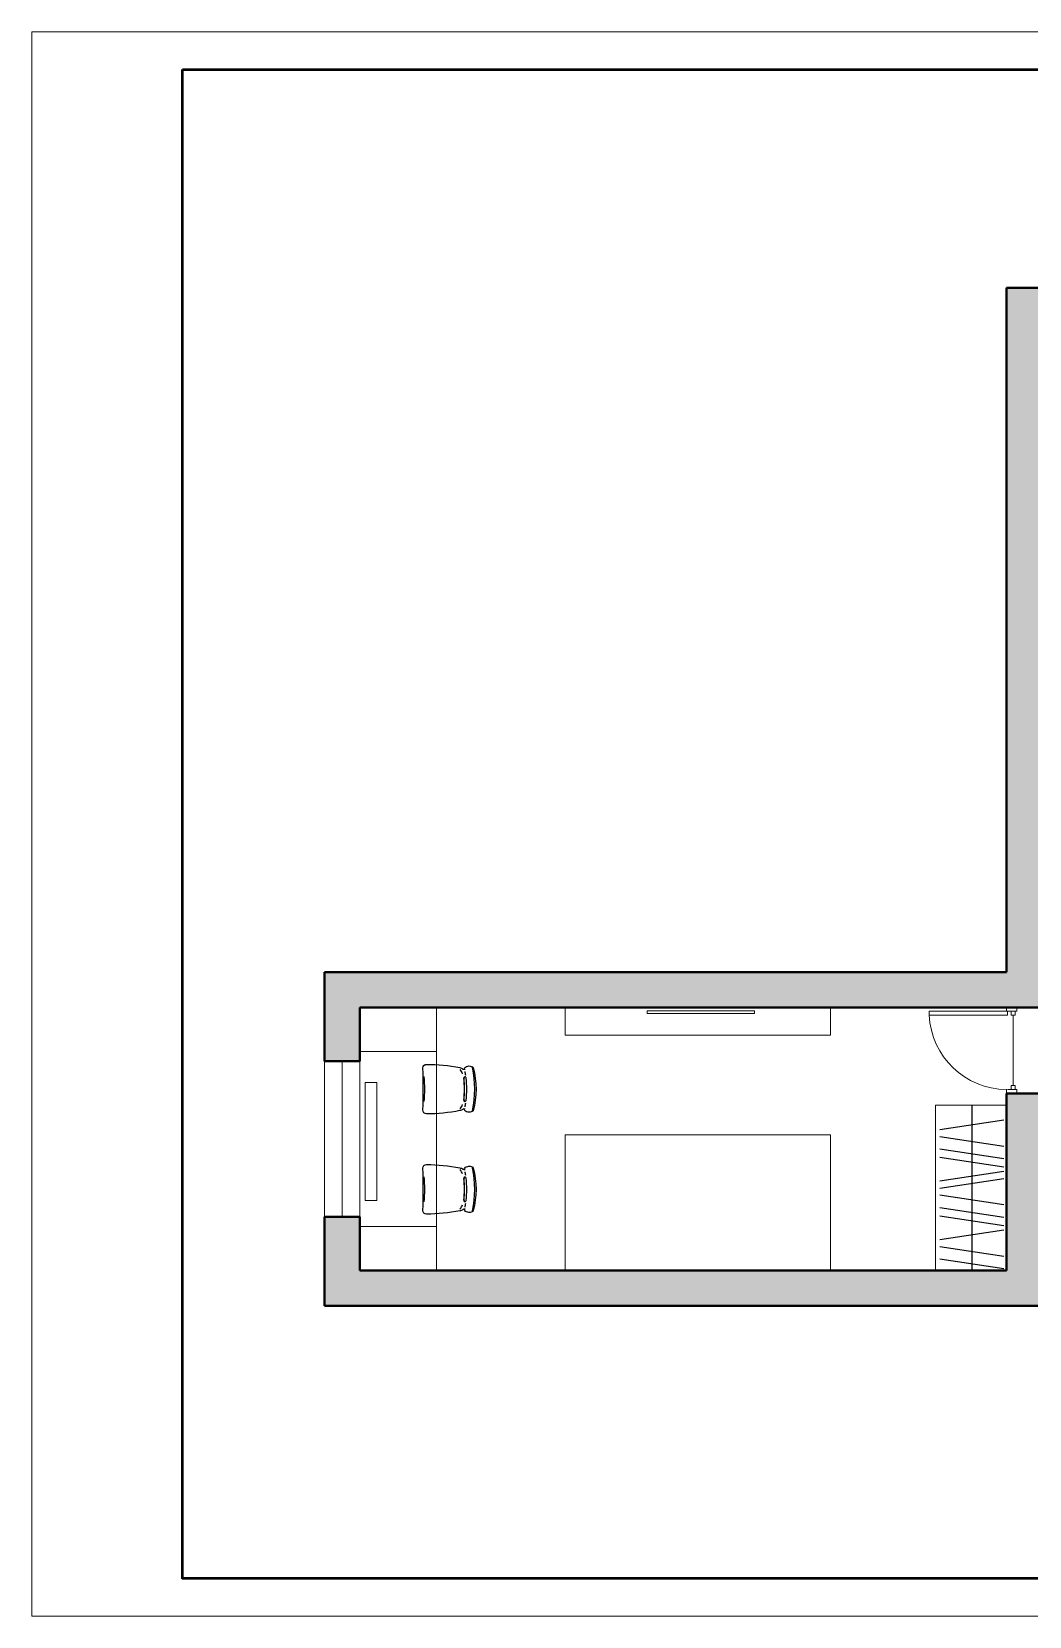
# Model space of a CAD drawing. Header units: millimetres. Extents: x -113694 to 67403, y -186630 to 63734.
# Drawn here: x 17923 to 26381, y -186630 to -173191 of the extents above; entities that cross this region are included whole.
import ezdxf

# ---------------------------------------------------------------- set-up
doc = ezdxf.new("R2010")
doc.units = ezdxf.units.MM
doc.linetypes.add('ACAD_ISO03W100', pattern=[30, 12, -18])
for name, color, linetype, lineweight in [('0.5', 7, 'Continuous', 50), ('01 прерыпистая', 150, 'ACAD_ISO03W100', 20), ('DVERI', 11, 'Continuous', 13), ('LEST', 32, 'Continuous', 15), ('MEBLEA', 5, 'Continuous', 18), ('STEN', 7, 'Continuous', 40)]:
    doc.layers.add(name, color=color, linetype=linetype, lineweight=lineweight)
doc.layers.add('mebel', color=5, linetype='Continuous')

# ---------------------------------------------------------------- blocks, each defined once
blk = doc.blocks.new('*U300')
at = {"color": 132, "lineweight": 13}
for p, q in [((34, 45), (0, 45)), ((0, 45), (0, -45)), ((34, -37), (34, 45)), ((68, 14), (679, 14)), ((679, 31), (679, -3)), ((713, 31), (679, 31)), ((713, -3), (713, 31)), ((747, 45), (747, -45)), ((0, -45), (34, -45)), ((679, -3), (713, -3)), ((747, -45), (713, -45)), ((679, -715), (713, -715))]:
    blk.add_line(p, q, dxfattribs=at)
at = {"color": 132, "lineweight": 13, "extrusion": (0, 0, -1)}
for p, q in [((34, -3), (34, 31)), ((34, 31), (68, 31)), ((68, 31), (68, -3)), ((713, -45), (713, 45)), ((713, 45), (747, 45)), ((68, -3), (34, -3)), ((679, -37), (679, -715)), ((713, -37), (679, -37)), ((713, -715), (713, -37))]:
    blk.add_line(p, q, dxfattribs=at)
at = {"color": 132, "lineweight": 13}
blk.add_arc((714, -36), 680, 180.7498, 267.0036, dxfattribs=at)

msp = doc.modelspace()

# ---------------------------------------------------------------- hatches: boundary and pattern name
at = {"layer": 'MEBLEA'}
h = msp.add_hatch(color=256, dxfattribs=at)
h.set_gradient(color1=(147, 149, 152), color2=(147, 149, 152), tint=1)
h.paths.add_polyline_path([(32458.2, -183118.8), (32158.2, -183118.8), (32158.2, -183700.8), (29836.7, -183700.8), (28936.7, -183704.7), (28535.8, -183706.4), (28535.8, -183706), (28523.2, -183700.8), (27515.2, -183700.8), (27087.2, -183700.8), (26487.2, -183700.8), (26487.2, -182195.8), (26187.2, -182195.8), (26187.2, -183695.8), (25702.2, -183695.8), (20706.2, -183695.8), (20706.2, -183322.5), (20706.2, -183240.8), (20406.2, -183240.8), (20406.2, -183995.8), (32458.2, -183995.8)])
h.paths.add_polyline_path([(26487.2, -175762.8), (26587.2, -175762.8), (26587.2, -175362.8), (26187.2, -175362.8), (26187.2, -181165.8), (23014.3, -181165.8), (23014.3, -181465.8), (24695.7, -181465.8), (26487.2, -181465.8)])
h.paths.add_polyline_path([(23014.3, -181165.8), (20406.2, -181165.8), (20406.2, -181920.8), (20706.2, -181920.8), (20706.2, -181465.8), (23014.3, -181465.8)])
h.paths.add_polyline_path([(32458.2, -175362.8), (27372.2, -175362.8), (27372.2, -175762.8), (27618.2, -175762.8), (27618.2, -176490.8), (27718.2, -176490.8), (27718.2, -175605.8), (29573.2, -175605.8), (29573.2, -177190.8), (29933.2, -177190.8), (29933.2, -175614.8), (31369.6, -175614.8), (31369.6, -175612.3), (31968.4, -175614.8), (32158.2, -175614.8), (32158.2, -176238.8), (32458.2, -176238.8)])
h.paths.add_polyline_path([(27718.2, -177609.8), (27710.2, -177190.8), (27626.2, -177190.8), (27618.2, -177396.1), (27618.2, -178059.8), (27718.2, -178059.8)])
h.paths.add_polyline_path([(30533.2, -178059.8), (27618.2, -178059.8), (27618.2, -178159.8), (28168.2, -178159.8), (30533.2, -178159.8), (30533.2, -178119.8)])
h.paths.add_polyline_path([(28268.2, -178159.8), (28168.2, -178159.8), (28168.2, -179059.8), (28168.2, -179159.8), (28268.2, -179159.8)])
h.paths.add_polyline_path([(29933.2, -177190.8), (29833.2, -177190.8), (29833.2, -178059.8), (29933.2, -178059.8)])
h.paths.add_polyline_path([(28168.2, -179059.8), (27618.2, -179059.8), (27618.2, -179159.8), (28168.2, -179159.8)])
h.paths.add_polyline_path([(28168.2, -180227.8), (27618.2, -180227.8), (27618.2, -180327.8), (28168.2, -180327.8)])
h.paths.add_polyline_path([(28268.2, -180227.8), (28168.2, -180227.8), (28168.2, -180327.8), (28168.2, -181227.8), (28268.2, -181227.8)])
h.paths.add_polyline_path([(32458.2, -180740.8), (32158.2, -180740.8), (32158.2, -181227.8), (27618.2, -181227.8), (27618.2, -181327.8), (32158.2, -181327.8), (32158.2, -181799.8), (32458.2, -181799.8)])
h.paths.add_polyline_path([(32158.2, -178059.8), (32033.2, -178059.8), (32033.2, -178159.8), (32158.2, -178159.8)])
h.paths.add_polyline_path([(32458.2, -177383.8), (32158.2, -177383.8), (32158.2, -178159.8), (32158.2, -178626.8), (32458.2, -178626.8)])
h.paths.add_polyline_path([(33641.2, -178294.8), (32458.2, -178294.8), (32458.2, -178526.8), (33641.2, -178526.8)])
h.paths.add_polyline_path([(35372.2, -175649.8), (32458.2, -175649.8), (32458.2, -175849.8), (35172.2, -175849.8), (35172.2, -176319.8), (35372.2, -176319.8)])
h.paths.add_polyline_path([(35372.2, -178026.8), (35172.2, -178026.8), (35172.2, -178294.8), (34447.2, -178294.8), (34447.2, -178546.9), (35172.2, -178546.9), (35172.2, -178865.9), (35372.2, -178865.9)])
h.paths.add_polyline_path([(35372.2, -180617.9), (35172.2, -180617.9), (35172.2, -181417.9), (35372.2, -181417.9)])
h.paths.add_polyline_path([(35372.2, -183210.9), (35172.2, -183210.9), (35172.2, -183602.9), (32458.2, -183602.9), (32458.2, -183802.9), (35372.2, -183802.9)])
h.paths.add_polyline_path([(32755.2, -181430.8), (32458.2, -181430.8), (32458.2, -181722.8), (32755.2, -181722.8)])
h.paths.add_polyline_path([(27718.2, -182195.8), (26487.2, -182195.8), (26487.2, -182295.8), (26648.4, -182295.8), (27718.2, -182295.8)])

# ---------------------------------------------------------------- linework, layer by layer
at = {"layer": '0.5', "linetype": 'ByBlock', "lineweight": 50}
msp.add_lwpolyline([(19203.1, -173511.1), (36609, -173511.1), (36609, -186309.6), (19203.1, -186309.6), (19203.1, -173511.1)], dxfattribs=at)
at = {"layer": '01 прерыпистая', "color": 7, "linetype": 'ByBlock', "ltscale": 5, "true_color": 0xffffff}
msp.add_lwpolyline([(17923.2, -173191.1), (36929, -173191.1), (36929, -186629.6), (17923.2, -186629.6), (17923.2, -173191.1)], dxfattribs=at)
at = {"layer": 'LEST'}
for p, q in [((20406.2, -181920.8), (20406.2, -183240.8)), ((20556.2, -181920.8), (20556.2, -183240.8)), ((20706.2, -181920.8), (20706.2, -183240.8))]:
    msp.add_line(p, q, dxfattribs=at)
at = {"layer": 'mebel'}
for p, q in [((25893.9, -182295.8), (25893.9, -183700.8)), ((26163.9, -182422), (25623.9, -182503.9)), ((26163.9, -182644.5), (25623.9, -182562.5)), ((26163.9, -182750.4), (25623.9, -182668.4)), ((26163.9, -182821.9), (25623.9, -182739.9)), ((26163.9, -182857.8), (25623.9, -182939.8)), ((26163.9, -182918.7), (25623.9, -183000.7)), ((26163.9, -183141.2), (25623.9, -183059.2)), ((26163.9, -183247.2), (25623.9, -183165.2)), ((26163.9, -183318.7), (25623.9, -183236.7)), ((26163.9, -183354.6), (25623.9, -183436.6)), ((26163.9, -183577.1), (25623.9, -183495.1)), ((26163.9, -183683.1), (25623.9, -183601.1))]:
    msp.add_line(p, q, dxfattribs=at)
for points in [[(21639.3, -182355, -0.0970161), (21620.2, -182353.9, -0.0618007), (21602, -182346.6, -0.2174275), (21593.2, -182328.9), (21581.5, -182326.9, -0.1398976), (21578.7, -182331.7, -0.092124), (21566.7, -182338, -0.0270342), (21553.3, -182341.4, -0.0476808), (21270.2, -182368.9, -0.4217722), (21240.2, -182338.2, 0.0119696), (21240.2, -181979.6, -0.4217722), (21270.2, -181948.9, -0.0476808), (21553.3, -181976.5, -0.0270342), (21566.7, -181979.9, -0.092124), (21578.7, -181986.2, -0.1398976), (21581.5, -181990.9), (21593.2, -181989, -0.2174275), (21602, -181971.2, -0.0618007), (21620.2, -181964, -0.0970161), (21639.3, -181962.8), (21658.4, -181968.4, -0.2596177), (21665.3, -181975.4, -0.1355938), (21665.3, -182342.5, -0.2596177), (21658.4, -182349.4)], [(21639.3, -183204.8, -0.0970161), (21620.2, -183203.6, -0.0618007), (21602, -183196.4, -0.2174275), (21593.2, -183178.7), (21581.5, -183176.7, -0.1398976), (21578.7, -183181.4, -0.092124), (21566.7, -183187.7, -0.0270342), (21553.3, -183191.1, -0.0476808), (21270.2, -183218.7, -0.4217722), (21240.2, -183188, 0.0119696), (21240.2, -182829.4, -0.4217722), (21270.2, -182798.7, -0.0476808), (21553.3, -182826.3, -0.0270342), (21566.7, -182829.7, -0.092124), (21578.7, -182836, -0.1398976), (21581.5, -182840.7), (21593.2, -182838.7, -0.2174275), (21602, -182821, -0.0618007), (21620.2, -182813.8, -0.0970161), (21639.3, -182812.6), (21658.4, -182818.2, -0.2596177), (21665.3, -182825.1, -0.1355938), (21665.3, -183192.3, -0.2596177), (21658.4, -183199.2)]]:
    msp.add_lwpolyline(points, format="xyb", close=True, dxfattribs=at)
for points in [[(21581.8, -182323.8, -0.0791527), (21581.5, -182326.9, -0.0791527)], [(21581.8, -183173.5, -0.0791527), (21581.5, -183176.7, -0.0791527)]]:
    msp.add_lwpolyline(points, format="xyb", dxfattribs=at)
for centre, radius, start, end in [((20243.2, -182158.9), 1013, 353.99312, 6.00688), ((21482.3, -182054.8), 96.9, 15.63838, 40.5018), ((21571.8, -181993.5), 10.1, 356.49997, 14.60269), ((21596.2, -182064.9), 10, 6.31084, 186.31084), ((20746.1, -182158.9), 845.4, 353.68916, 6.31084), ((21598.7, -182064.6), 10, 103.31648, 186.31084), ((20746.1, -182158.9), 847.8, 353.68916, 6.31084), ((21617, -181989.7), 23.8, 178.28235, 194.26067), ((21237.1, -182091.5), 369.5, 7.69879, 12.86566), ((20746.1, -182158.9), 865.4, 353.68916, 6.31084), ((20808.5, -182158.9), 870.4, 347.91782, 12.08218), ((21482.3, -182263.1), 96.9, 319.4982, 344.36162), ((21596.2, -182253), 10, 173.68916, 353.68916), ((21598.7, -182253.2), 10, 173.68916, 256.68352), ((21617, -182328.2), 23.8, 165.73933, 181.71765), ((21237.1, -182226.4), 369.5, 347.13434, 352.30121), ((21482.3, -182904.6), 96.9, 15.63838, 40.5018), ((21571.8, -182843.3), 10.1, 356.49997, 14.60269), ((21617, -182839.4), 23.8, 178.28235, 194.26067), ((21237.1, -182941.2), 369.5, 7.69879, 12.86566), ((20808.5, -183008.7), 870.4, 347.91782, 12.08218), ((20243.2, -183008.7), 1013, 353.99312, 6.00688), ((21596.2, -182914.7), 10, 6.31084, 186.31084), ((20746.1, -183008.7), 845.4, 353.68916, 6.31084), ((21598.7, -182914.4), 10, 103.31648, 186.31084), ((20746.1, -183008.7), 847.8, 353.68916, 6.31084), ((20746.1, -183008.7), 865.4, 353.68916, 6.31084), ((21482.3, -183112.8), 96.9, 319.4982, 344.36162), ((21596.2, -183102.7), 10, 173.68916, 353.68916), ((21598.7, -183103), 10, 173.68916, 256.68352), ((21237.1, -183076.2), 369.5, 347.13434, 352.30121), ((21617, -183178), 23.8, 165.73933, 181.71765)]:
    msp.add_arc(centre, radius, start, end, dxfattribs=at)
at = {"layer": 'MEBLEA'}
for p, q in [((21356.2, -181465.8), (21356.2, -183695.8)), ((25587.2, -182295.8), (25587.2, -183700.8)), ((25587.2, -182295.8), (26187.2, -182295.8))]:
    msp.add_line(p, q, dxfattribs=at)
for points in [[(21356.2, -181839.1), (20706.2, -181839.1), (20706.2, -181465.8), (21356.2, -181465.8)], [(22445.7, -181465.8), (24695.7, -181465.8), (24695.7, -181700.7), (22445.7, -181700.7)], [(23141.2, -181494), (24051.4, -181494), (24051.4, -181518.8), (23141.2, -181518.8)], [(21356.2, -183695.8), (20706.2, -183695.8), (20706.2, -183322.5), (21356.2, -183322.5)]]:
    msp.add_lwpolyline(points, close=True, dxfattribs=at)
for points in [[(20750.1, -182103.4), (20850.1, -182103.4), (20850.1, -183103.4), (20750.1, -183103.4), (20750.1, -182103.4)], [(22445.7, -183695.8), (22445.7, -182545.8), (24695.7, -182545.8), (24695.7, -183695.8), (22445.7, -183695.8)]]:
    msp.add_lwpolyline(points, dxfattribs=at)
at = {"layer": 'STEN'}
for p, q in [((26587.2, -175362.8), (26187.2, -175362.8)), ((26187.2, -175362.8), (26187.2, -181165.8)), ((26187.2, -181165.8), (20406.2, -181165.8)), ((20406.2, -181165.8), (20406.2, -181920.8)), ((26487.2, -181465.8), (20706.2, -181465.8)), ((20706.2, -181465.8), (20706.2, -181920.8)), ((20706.2, -181920.8), (20406.2, -181920.8)), ((26187.2, -182195.8), (26187.2, -183695.8)), ((26187.2, -182195.8), (27718.2, -182195.8)), ((20706.2, -183240.8), (20406.2, -183240.8)), ((20406.2, -183240.8), (20406.2, -183995.8)), ((20706.2, -183240.8), (20706.2, -183695.8)), ((20706.2, -183695.8), (25702.2, -183695.8)), ((26187.2, -183695.8), (25702.2, -183695.8)), ((20406.2, -183995.8), (32458.2, -183995.8))]:
    msp.add_line(p, q, dxfattribs=at)

# ---------------------------------------------------------------- block references
at = {"layer": 'DVERI', "xscale": -0.9777777777397442, "yscale": 0.9777777777397442, "zscale": 0.9777777777397442, "rotation": 270}
msp.add_blockref('*U300', (26231, -182195.8), dxfattribs=at)

doc.saveas('drawing.dxf')
